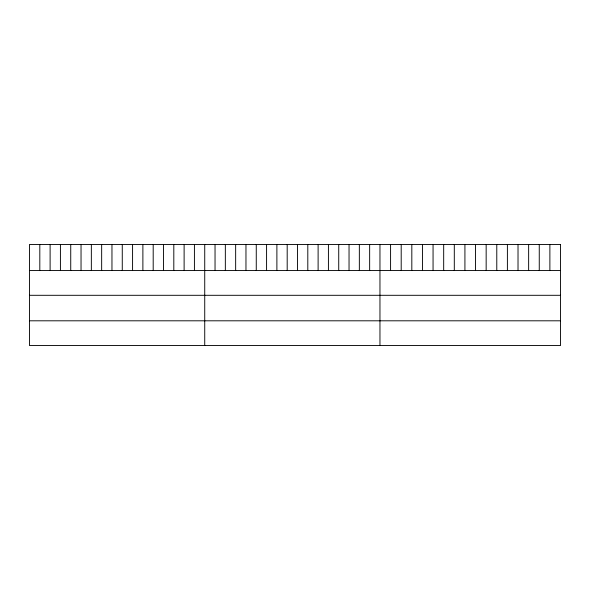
<?xml version="1.0" encoding="UTF-8"?>
<svg xmlns="http://www.w3.org/2000/svg" width="590" height="590" viewBox="0 0 590 590"><rect width="100%" height="100%" fill="white"/><g stroke="black" fill="none" stroke-linecap="round" stroke-linejoin="round"><path stroke-width="0.89" d="M29.5 270.559L560.5 270.559M29.5 295.302L560.5 295.302M29.5 320.805L560.5 320.805M549.88 244.444L549.88 270.559M539.26 244.444L539.26 270.559M528.64 244.444L528.64 270.559M518.02 244.444L518.02 270.559M507.4 244.444L507.4 270.559M496.78 244.444L496.78 270.559M486.16 244.444L486.16 270.559M475.54 244.444L475.54 270.559M464.92 244.444L464.92 270.559M454.3 244.444L454.3 270.559M443.68 244.444L443.68 270.559M433.06 244.444L433.06 270.559M422.44 244.444L422.44 270.559M411.82 244.444L411.82 270.559M401.2 244.444L401.2 270.559M390.58 244.444L390.58 270.559M379.96 244.444L379.96 345.556M369.65 244.444L369.65 270.559M359.347 244.444L359.347 270.559M349.037 244.444L349.037 270.559M338.726 244.444L338.726 270.559M328.423 244.444L328.423 270.559M318.113 244.444L318.113 270.559M307.803 244.444L307.803 270.559M297.5 244.444L297.5 270.559M287.19 244.444L287.19 270.559M276.887 244.444L276.887 270.559M266.577 244.444L266.577 270.559M256.267 244.444L256.267 270.559M245.964 244.444L245.964 270.559M235.653 244.444L235.653 270.559M225.343 244.444L225.343 270.559M215.04 244.444L215.04 270.559M204.73 244.444L204.73 345.556M194.42 244.444L194.42 270.559M184.117 244.444L184.117 270.559M173.807 244.444L173.807 270.559M163.496 244.444L163.496 270.559M153.194 244.444L153.194 270.559M142.883 244.444L142.883 270.559M132.573 244.444L132.573 270.559M122.27 244.444L122.27 270.559M111.96 244.444L111.96 270.559M101.657 244.444L101.657 270.559M91.347 244.444L91.347 270.559M81.037 244.444L81.037 270.559M70.734 244.444L70.734 270.559M60.423 244.444L60.423 270.559M50.113 244.444L50.113 270.559M39.81 244.444L39.81 270.559M560.5 244.444L29.5 244.444L29.5 345.556L560.5 345.556L560.5 244.444"/></g></svg>
